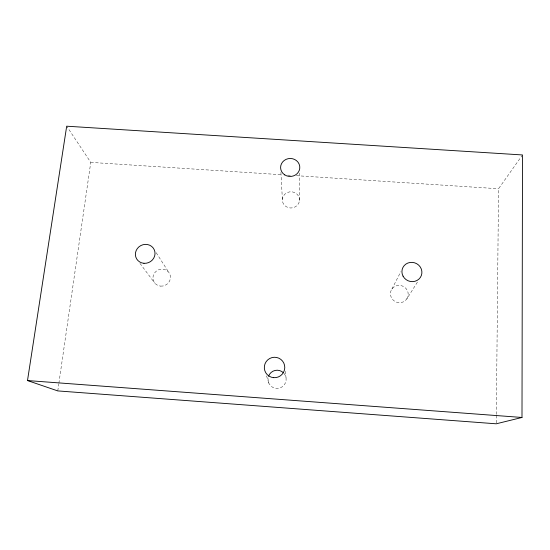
<?xml version="1.0" encoding="UTF-8"?>
<svg xmlns="http://www.w3.org/2000/svg" width="550" height="550" viewBox="0 0 550 550"><rect width="100%" height="100%" fill="white"/><g stroke="black" fill="none" stroke-linecap="round" stroke-linejoin="round"><path stroke-width="0.41" stroke-dasharray="2.75 2.06" d="M299.489 200.516A8.587 8.126 -1.9 0 0 287.258 192.562A8.587 8.126 -1.9 0 0 286.055 206.587A8.587 8.126 -1.9 0 0 299.489 200.516L299.729 172.404M496.265 422.943L496.341 415.223M496.348 414.363L498.541 188.746L522.012 155.643M57.778 390.913L58.754 384.12M58.877 383.268L90.75 162.387L67.162 126.906M391.861 289.087L400.792 271.762M406.808 298.946A8.958 8.587 24.5 0 0 399.754 285.402A8.958 8.587 24.5 0 0 391.414 297.743A8.958 8.587 24.5 0 0 406.808 298.946L417.636 281.765M90.75 162.387L282.652 174.79M287.794 175.127L290.366 175.292M296.361 175.677L498.541 188.746M139.961 263.381L154.784 283.119M156.193 252.718L168.609 272.099M266.53 375.863L268.84 383.171M285.278 371.257L286.028 377.678M280.919 172.466L282.48 201.334M284.034 373.422A9.116 9.075 -59.6 0 1 279.812 387.991A9.116 9.075 -59.6 0 1 268.043 378.524M160.648 286.117A8.855 8.422 -28.1 0 0 169.771 273.962A8.855 8.422 -28.1 0 0 154.708 272.793A8.855 8.422 -28.1 0 0 160.648 286.117"/><path stroke-width="0.82" d="M521.991 417.464L522.5 154.956L66.688 126.198L27.5 380.559L57.778 390.913L496.251 423.803L521.991 417.464L27.5 380.559M268.558 376.207A9.116 9.075 -59.6 0 1 283.504 372.845M143.969 263.306A9.941 9.364 -26.7 0 0 154.268 249.769A9.941 9.364 -26.7 0 0 137.383 248.483A9.941 9.364 -26.7 0 0 143.969 263.306M284.735 174.886A9.604 8.992 -2.1 0 0 299.771 168.149A9.604 8.992 -2.1 0 0 286.082 159.356A9.604 8.992 -2.1 0 0 284.735 174.886M273.666 377.664A10.251 10.203 -37.1 0 0 283.814 363.103A10.251 10.203 -37.1 0 0 266.152 361.673A10.251 10.203 -37.1 0 0 273.666 377.664M403.047 276.148A10.072 9.577 22.6 0 0 420.344 277.468A10.072 9.577 22.6 0 0 412.356 262.377A10.072 9.577 22.6 0 0 403.047 276.148"/></g></svg>
